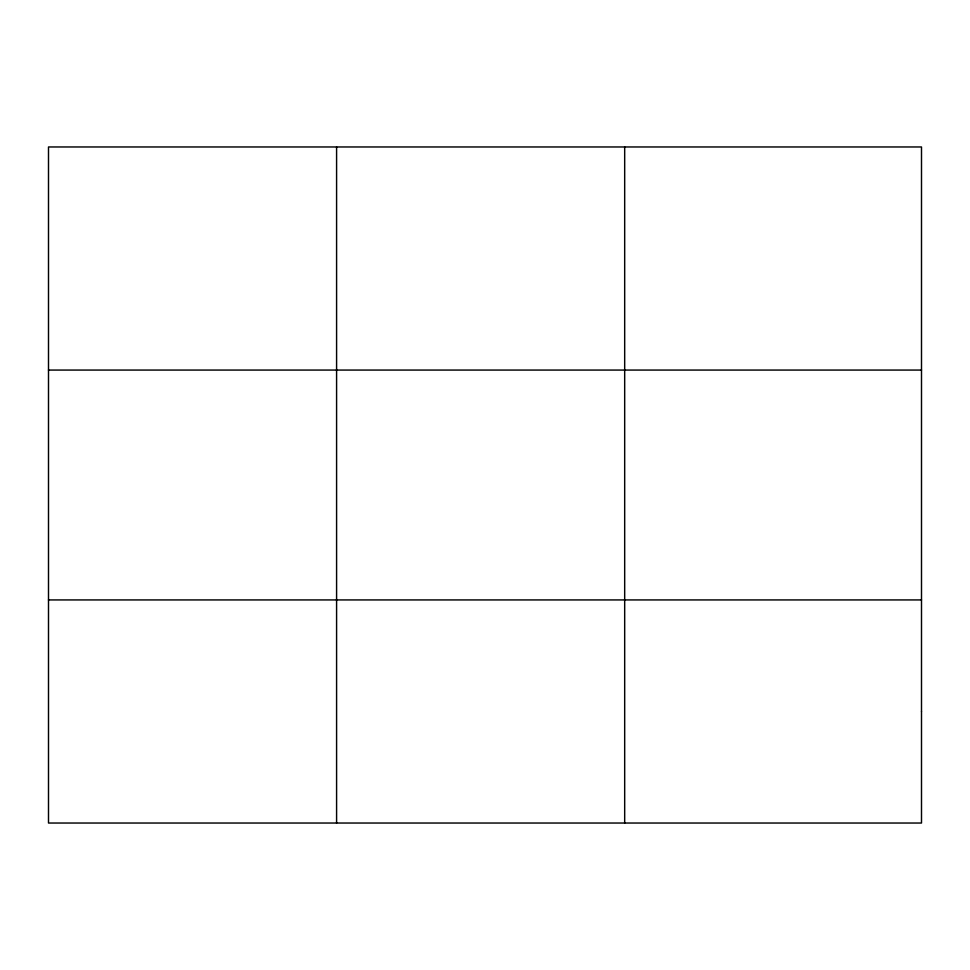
<?xml version="1.0" encoding="UTF-8"?>
<svg xmlns="http://www.w3.org/2000/svg" width="970" height="970" viewBox="0 0 970 970"><rect width="100%" height="100%" fill="white"/><g stroke="black" fill="none" stroke-linecap="round" stroke-linejoin="round"><path stroke-width="1.45" d="M336.59 146.967L336.59 823.033M624.68 146.967L624.68 823.033M48.5 370.067L921.5 370.067M48.5 599.933L921.5 599.933M921.5 711.483L921.5 823.033L48.5 823.033L48.5 146.967L921.5 146.967L921.5 711.483"/></g></svg>
